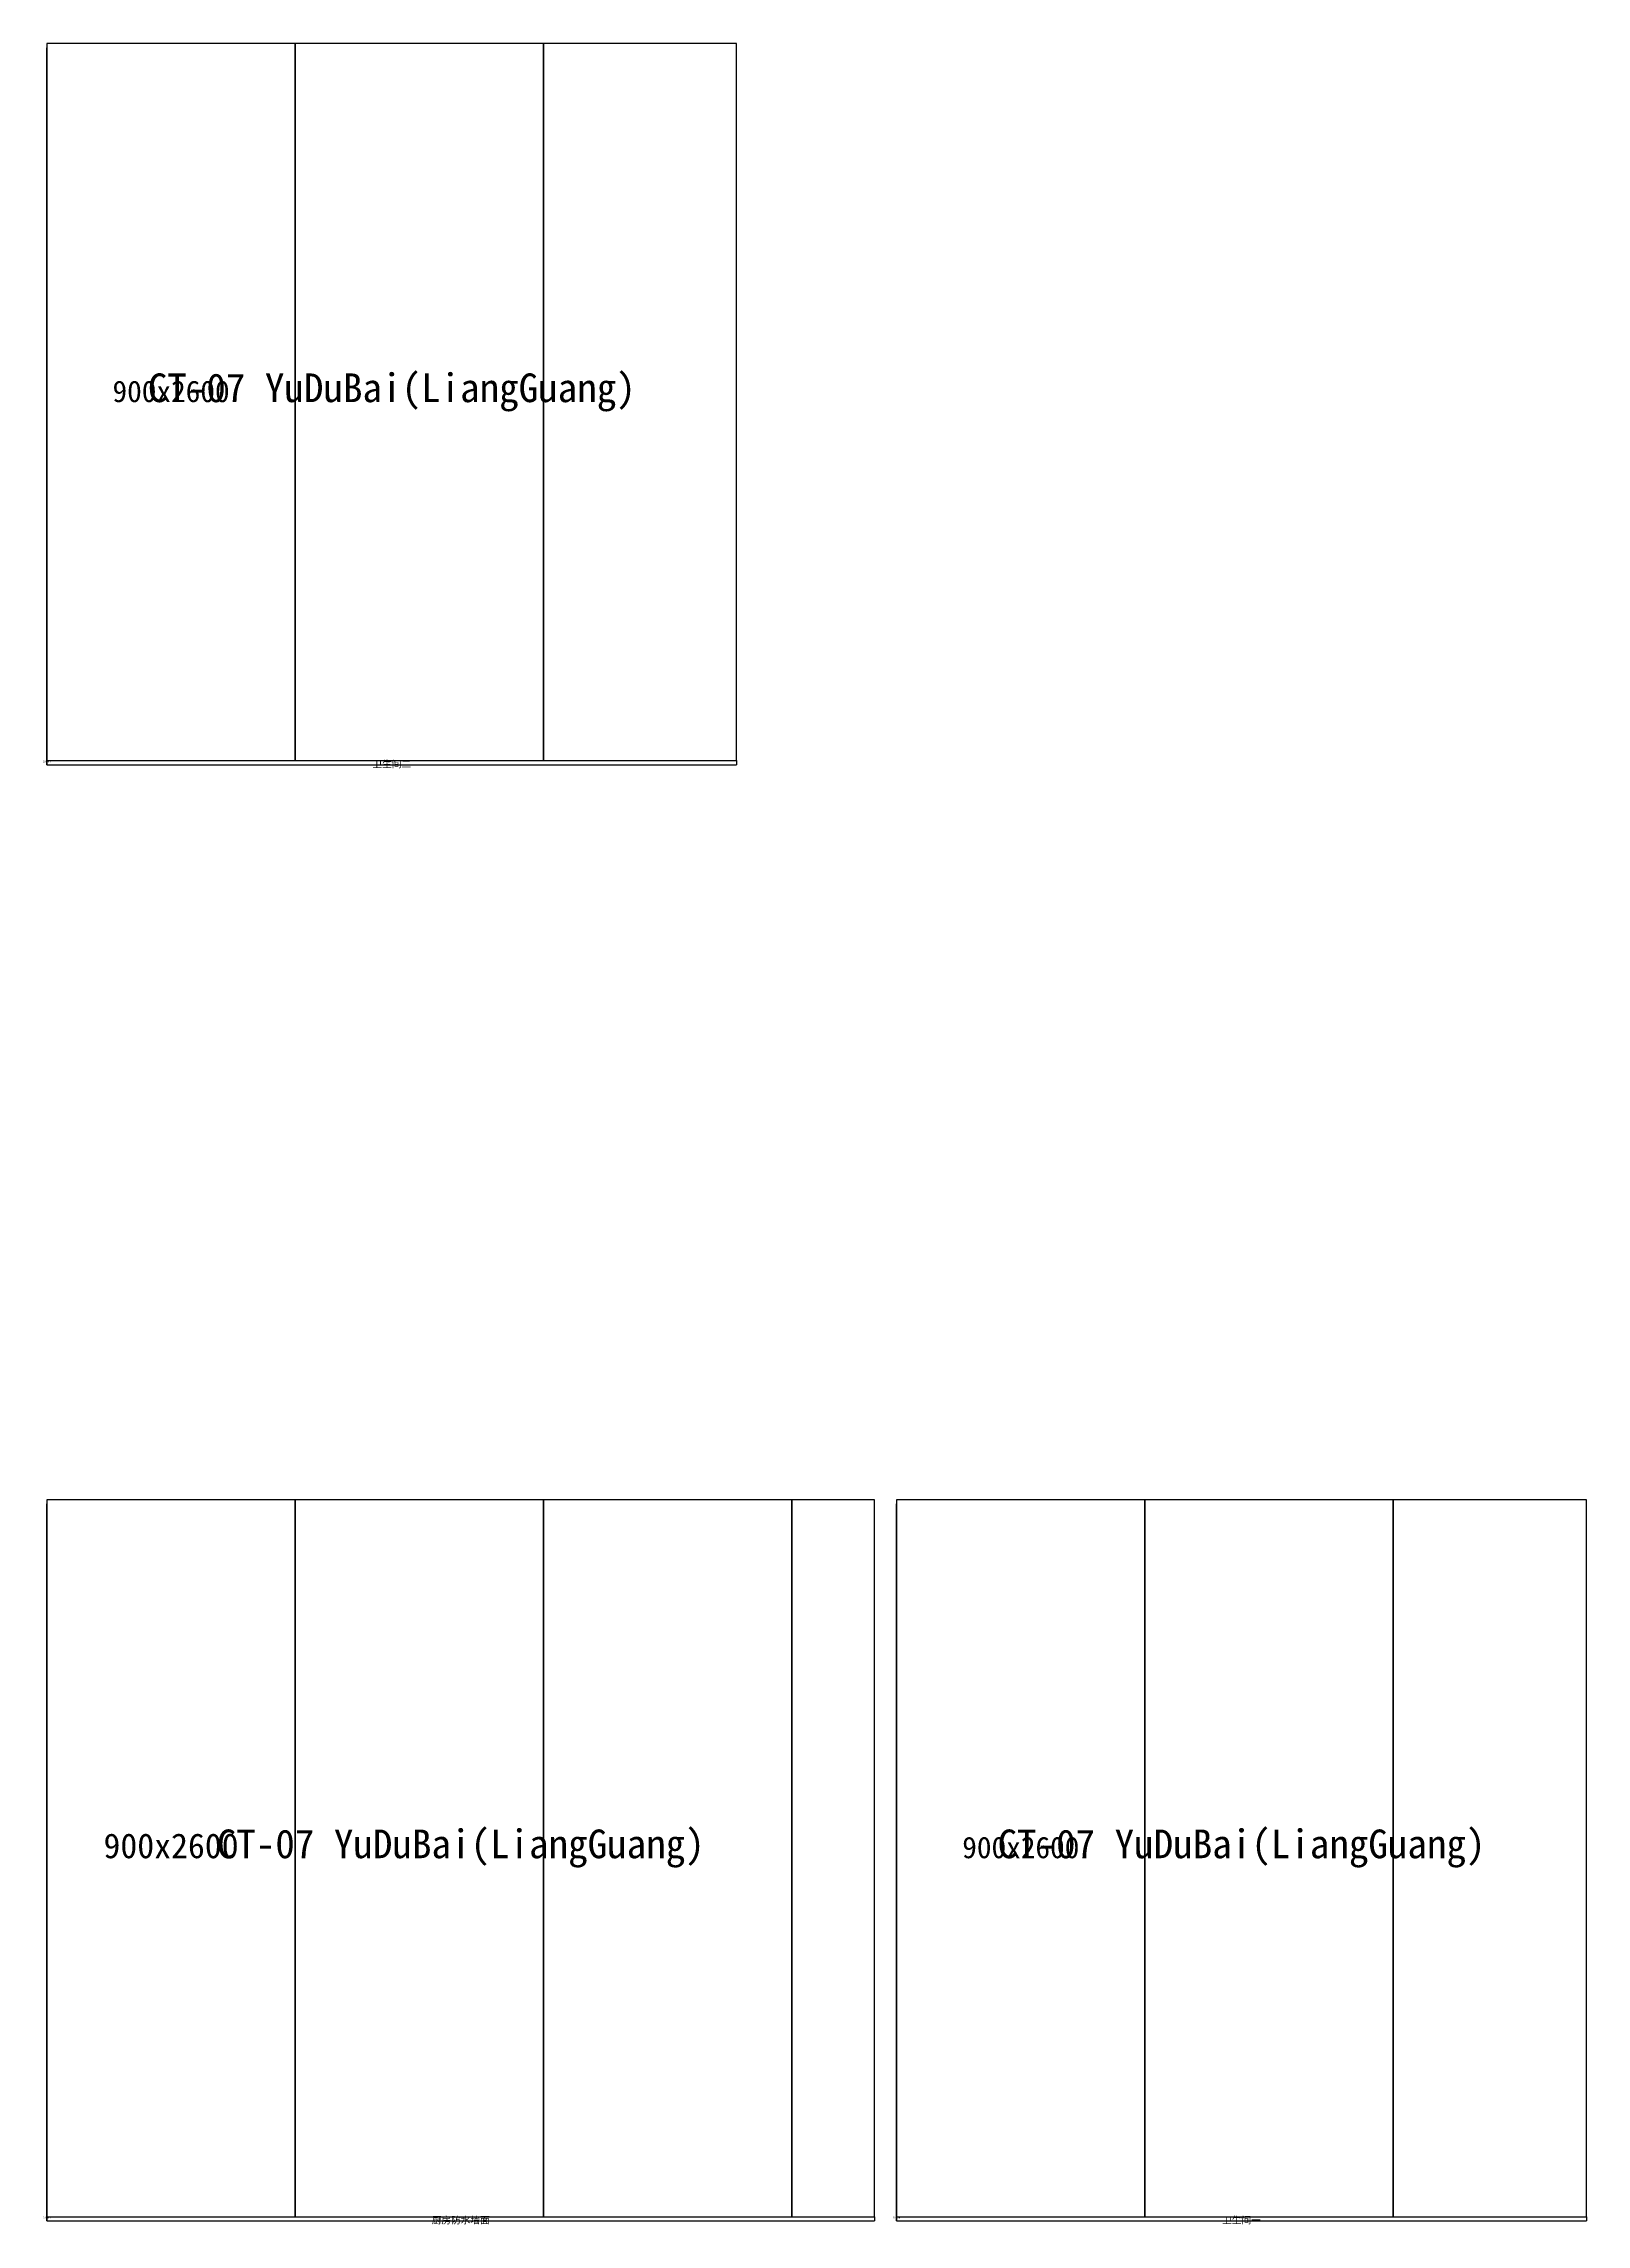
# Model space of a CAD drawing. Header units: millimetres. Extents: x 52 to 5680, y -63 to 17960.
# Drawn here: x 88 to 5680, y 10052 to 17960 of the extents above; entities that cross this region are included whole.
import ezdxf
from ezdxf.enums import TextEntityAlignment as Align

# ---------------------------------------------------------------- set-up
doc = ezdxf.new("R2010")
doc.units = ezdxf.units.MM
for name, color, linetype in [('DIM', 3, 'CONTINUOUS'), ('TEXT', 7, 'CONTINUOUS'), ('TILE', 5, 'CONTINUOUS'), ('TILE_CUT', 2, 'Continuous'), ('WALL', 7, 'CONTINUOUS')]:
    doc.layers.add(name, color=color, linetype=linetype)

msp = doc.modelspace()

# ---------------------------------------------------------------- linework, layer by layer
at = {"layer": 'DIM'}
for p, q in [((100, 17960), (100, 17945)), ((100, 15345), (100, 17945)), ((100, 15360), (100, 15345)), ((100, 15360), (100, 15345)), ((100, 15345), (2600, 15345)), ((2600, 15360), (2600, 15345)), ((100, 12680), (100, 12665)), ((100, 10065), (100, 12665)), ((3180, 12680), (3180, 12665)), ((3180, 10065), (3180, 12665)), ((100, 10080), (100, 10065)), ((100, 10080), (100, 10065)), ((100, 10065), (3100, 10065)), ((3100, 10080), (3100, 10065)), ((3180, 10080), (3180, 10065)), ((3180, 10080), (3180, 10065)), ((3180, 10065), (5680, 10065)), ((5680, 10080), (5680, 10065))]:
    msp.add_line(p, q, dxfattribs=at)
at = {"layer": 'TILE'}
for points in [[(100, 15360), (1000, 15360), (1000, 17960), (100, 17960), (100, 15360)], [(1000, 15360), (1900, 15360), (1900, 17960), (1000, 17960), (1000, 15360)], [(100, 10080), (1000, 10080), (1000, 12680), (100, 12680), (100, 10080)], [(1000, 10080), (1900, 10080), (1900, 12680), (1000, 12680), (1000, 10080)], [(1900, 10080), (2800, 10080), (2800, 12680), (1900, 12680), (1900, 10080)], [(3180, 10080), (4080, 10080), (4080, 12680), (3180, 12680), (3180, 10080)], [(4080, 10080), (4980, 10080), (4980, 12680), (4080, 12680), (4080, 10080)]]:
    msp.add_lwpolyline(points, close=True, dxfattribs=at)
at = {"layer": 'TILE_CUT'}
for points in [[(1900, 15360), (2600, 15360), (2600, 17960), (1900, 17960), (1900, 15360)], [(2800, 10080), (3100, 10080), (3100, 12680), (2800, 12680), (2800, 10080)], [(4980, 10080), (5680, 10080), (5680, 12680), (4980, 12680), (4980, 10080)]]:
    msp.add_lwpolyline(points, close=True, dxfattribs=at)
at = {"layer": 'WALL', "color": 7}
for points in [[(100, 15360), (2600, 15360), (2600, 17960), (100, 17960), (100, 15360)], [(100, 10080), (3100, 10080), (3100, 12680), (100, 12680), (100, 10080)], [(3180, 10080), (5680, 10080), (5680, 12680), (3180, 12680), (3180, 10080)]]:
    msp.add_lwpolyline(points, close=True, dxfattribs=at)

# ---------------------------------------------------------------- texts
at = {"layer": 'DIM'}
for s, height, p in [('900x2600', 78, (550, 16660)), ('2600mm', 6, (100, 15354)), ('2500mm', 6, (1350, 15354)), ('900x2600', 90, (550, 11380)), ('900x2600', 78, (3630, 11380)), ('2600mm', 6, (100, 10074)), ('3000mm', 6, (1600, 10074)), ('2600mm', 6, (3180, 10074)), ('2500mm', 6, (4430, 10074))]:
    msp.add_text(s, height=height, dxfattribs=at).set_placement(p, align=Align.CENTER)
at = {"layer": 'TEXT'}
for s, height, p in [('CT-07 YuDuBai(LiangGuang)', 104, (1350, 16660)), ('卫生间二', 25, (1350, 15335)), ('CT-07 YuDuBai(LiangGuang)', 104, (1600, 11380)), ('CT-07 YuDuBai(LiangGuang)', 104, (4430, 11380)), ('厨房防水墙面', 25, (1600, 10055)), ('卫生间一', 25, (4430, 10055))]:
    msp.add_text(s, height=height, dxfattribs=at).set_placement(p, align=Align.CENTER)

doc.saveas('drawing.dxf')
